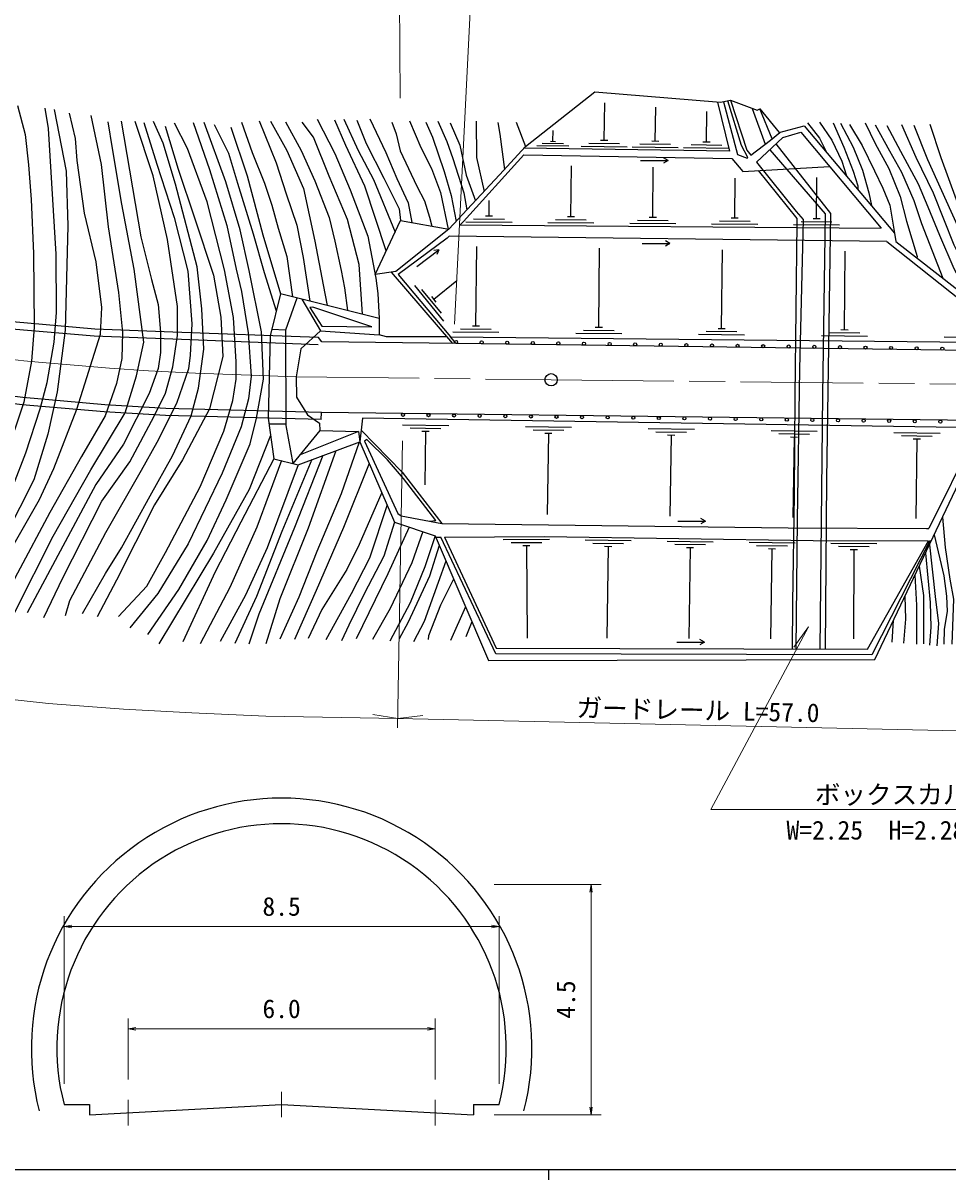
# Model space of a CAD drawing. Units: millimetres at full size, sheet at 1:1000, with parts at other scales. Extents: x 40000 to 680000, y 20000 to 380000.
# Drawn here: x 116697 to 207020, y 204000 to 317010 of the extents above; entities that cross this region are included whole.
import ezdxf
from ezdxf.enums import TextEntityAlignment as Align

# ---------------------------------------------------------------- set-up
doc = ezdxf.new("R2010")
doc.units = ezdxf.units.MM
doc.header["$LTSCALE"] = 1000
doc.linetypes.add('CHAIN', pattern=[18.5, 12, -1.5, 3.5, -1.5])
for name, color, linetype, lineweight in [('M-BGD', 7, 'Continuous', 25), ('M-BMK', 2, 'CHAIN', 13), ('M-BMK-SRVR', 3, 'Continuous', 25), ('M-STR-HTXT', 7, 'Continuous', 13), ('M-TTL-BAND', 7, 'Continuous', 25)]:
    doc.layers.add(name, color=color, linetype=linetype, lineweight=lineweight)
doc.styles.add('ＭＳ ゴシック', font='')
doc.styles.get('ＭＳ ゴシック').set_extended_font_data('MS Gothic')

# ---------------------------------------------------------------- blocks, each defined once
blk = doc.blocks.new('open_arrow')
at = {"color": 0, "linetype": 'Continuous', "lineweight": -2}
blk.add_lwpolyline([(7.5, 1.25), (0, 0), (7.5, -1.25)], dxfattribs=at)

msp = doc.modelspace()

# ---------------------------------------------------------------- linework, layer by layer
at = {"layer": 'M-BGD'}
for p, q in [((173446, 305568), (173500, 309229)), ((178445, 305494), (178494, 308807)), ((184518, 309302), (185681, 304487)), ((187920, 308668), (189171, 305181)), ((189854, 305715), (188661, 308644)), ((183445, 305420), (183488, 308385)), ((164849, 307346), (165755, 304973)), ((168444, 305462), (168459, 306512)), ((167391, 305267), (169490, 305236)), ((168199, 305465), (168689, 305458)), ((171941, 305290), (174941, 305246)), ((173096, 305573), (173796, 305563)), ((176941, 305216), (179941, 305172)), ((178095, 305499), (178795, 305489)), ((181940, 305143), (184940, 305098)), ((183095, 305426), (183795, 305415)), ((185681, 304487), (165584, 304784)), ((166863, 305065), (170012, 305018)), ((171187, 305001), (175687, 304935)), ((176187, 304927), (180686, 304861)), ((181186, 304854), (185608, 304788)), ((170202, 298120), (170243, 303057)), ((178202, 298055), (178242, 302922)), ((179687, 303590), (179249, 303842)), ((186202, 297990), (186233, 301872)), ((194201, 297925), (194234, 301940)), ((162203, 298185), (162215, 299685)), ((159392, 297308), (200495, 296973)), ((159948, 297604), (164448, 297567)), ((160700, 297898), (163700, 297873)), ((161853, 298188), (162553, 298182)), ((167947, 297538), (172447, 297502)), ((168700, 297832), (171700, 297808)), ((169852, 298123), (170552, 298117)), ((175947, 297473), (180447, 297437)), ((176700, 297767), (179700, 297743)), ((177852, 298058), (178552, 298052)), ((183947, 297408), (188447, 297371)), ((184699, 297702), (187699, 297678)), ((185852, 297993), (186552, 297987)), ((191947, 297343), (196447, 297306)), ((192699, 297637), (195699, 297612)), ((193852, 297927), (194551, 297922)), ((201050, 295680), (158312, 296205)), ((160923, 287434), (161004, 295172)), ((172923, 287310), (173003, 295024)), ((179867, 295474), (179430, 295727)), ((157305, 294863), (156803, 294802)), ((184922, 287185), (185002, 294877)), ((196921, 287060), (197001, 294730)), ((152633, 292672), (158633, 285710)), ((156801, 290026), (159050, 291866)), ((154912, 291388), (157762, 287905)), ((155619, 290997), (157519, 288675)), ((156580, 290297), (157023, 289755)), ((142330, 287013), (140976, 287080)), ((151456, 288161), (151478, 286571)), ((159420, 287150), (162420, 287119)), ((160573, 287438), (161273, 287431)), ((172573, 287313), (173273, 287306)), ((184572, 287189), (185272, 287181)), ((196571, 287064), (197271, 287057)), ((145728, 286954), (151478, 286571)), ((158978, 285706), (158431, 286360)), ((158667, 286858), (163167, 286811)), ((170666, 286733), (175166, 286686)), ((171420, 287025), (174419, 286994)), ((182666, 286608), (187166, 286562)), ((183419, 286901), (186419, 286869)), ((194665, 286484), (199165, 286437)), ((195418, 286776), (198418, 286745)), ((206665, 286359), (211164, 286312)), ((145814, 278283), (145832, 278983)), ((153795, 278884), (145832, 278983)), ((140702, 277853), (142370, 277861)), ((149460, 277105), (143749, 274842)), ((158262, 277677), (153762, 277748)), ((157507, 277389), (154507, 277436)), ((156352, 277107), (155652, 277118)), ((156002, 277113), (155920, 271903)), ((170260, 277488), (165761, 277559)), ((169505, 277200), (166506, 277247)), ((168351, 276918), (167651, 276929)), ((168001, 276924), (167876, 268990)), ((182259, 277300), (177759, 277370)), ((181504, 277011), (178504, 277059)), ((194257, 277111), (189758, 277182)), ((206256, 276922), (201756, 276993)), ((210015, 277463), (205146, 267624)), ((180349, 276729), (179649, 276741)), ((179999, 276735), (179875, 268844)), ((193502, 276823), (190503, 276870)), ((192348, 276541), (191648, 276552)), ((191998, 276546), (191874, 268702)), ((205501, 276634), (202501, 276681)), ((204346, 276352), (203646, 276363)), ((203996, 276357), (203875, 268628)), ((183336, 268350), (182899, 268603)), ((156999, 266779), (157482, 266783)), ((168098, 266557), (163598, 266525)), ((167350, 266251), (164350, 266230)), ((166202, 265943), (165502, 265939)), ((165852, 265941), (165915, 256928)), ((176097, 266430), (171597, 266496)), ((175343, 266141), (172343, 266185)), ((174188, 265858), (173489, 265868)), ((173839, 265863), (173708, 256907)), ((184096, 266314), (179597, 266379)), ((183342, 266025), (180342, 266069)), ((182188, 265742), (181488, 265752)), ((181838, 265747), (181709, 256885)), ((192095, 266198), (187596, 266263)), ((191341, 265909), (188341, 265952)), ((190187, 265625), (189487, 265636)), ((189837, 265630), (189709, 256864)), ((200095, 266152), (195595, 266166)), ((199344, 265854), (196344, 265864)), ((205253, 266435), (205400, 266434)), ((198193, 265558), (197493, 265560)), ((197843, 265559), (197815, 256842)), ((159901, 259982), (158443, 256696)), ((160527, 258518), (159925, 257042)), ((201581, 256544), (201717, 258686)), ((183242, 256538), (182804, 256791)), ((120692, 211366), (123192, 211366)), ((123192, 211366), (123192, 210366)), ((160692, 211366), (163192, 211366)), ((160692, 211366), (160692, 210366))]:
    msp.add_line(p, q, dxfattribs=at)
for points in [[(151073, 292441), (153561, 297732), (158283, 296872), (163230, 302176), (165755, 304973), (172527, 310314), (184822, 309276), (185780, 309479), (188388, 308491), (188661, 308644), (190553, 306310), (192991, 306992), (201801, 296501), (201930, 295669), (213753, 286445), (221047, 289735), (222319, 289823), (223014, 290586)], [(116145, 308970), (116899, 306123), (117214, 303151), (117486, 299776), (117717, 294492), (117780, 287305), (117508, 283998), (116773, 279968), (115873, 277330), (114279, 273429), (111995, 267249), (108915, 259518)], [(110151, 259497), (113567, 266599), (115766, 271915), (116961, 275020), (118344, 279337), (119057, 281895), (119728, 285856), (119959, 288749), (119917, 294448), (119164, 306720), (118850, 308701)], [(119735, 308578), (120894, 302535), (121060, 297196), (120811, 287005), (120024, 281004), (119111, 276847), (117745, 272378), (115011, 266997), (111821, 260657), (111324, 259457)], [(185095, 309334), (186485, 304174), (187407, 303815), (187479, 303871)], [(187479, 303871), (186851, 305069), (185516, 309423)], [(185780, 309479), (187384, 304601), (187782, 304105)], [(112442, 259374), (115424, 265458), (118282, 270466), (119692, 273495), (121928, 279289), (124249, 286622), (124386, 289243), (123829, 293701), (122687, 298453), (121970, 303580), (121811, 305728), (121227, 308221)], [(123296, 307977), (124328, 303184), (124994, 297093), (125996, 290688), (126395, 286794), (126329, 284254), (125829, 281791), (124696, 278629), (122398, 274662), (119299, 269195), (116133, 263261), (114101, 259300)], [(126264, 307442), (128196, 296125), (129231, 291953), (129897, 289523), (130130, 286827), (130130, 284830), (129896, 283283), (128997, 280820), (126497, 275890), (123798, 271925), (117102, 259405)], [(118734, 258939), (120566, 262833), (124396, 270322), (127130, 274156), (129495, 278617), (130596, 280853), (131329, 283416), (131764, 286487), (131765, 289321), (130799, 295885), (129400, 302081), (127634, 307414)], [(122505, 259345), (124728, 263227), (126309, 265743), (129094, 270829), (131295, 274749), (133116, 278658), (133814, 281342), (134349, 285144), (134136, 289087), (133681, 293191), (131589, 301275), (130389, 305288), (129414, 307386)], [(139748, 307474), (141419, 303373), (142373, 300321), (143423, 297268), (144043, 294121), (144711, 289838)], [(140846, 307427), (142469, 304565), (144091, 300845), (145189, 295695), (146000, 291450), (146380, 289423)], [(145408, 307616), (147146, 304265), (148640, 300738), (150354, 296209), (151138, 292100), (151358, 290607), (151456, 288161)], [(152161, 294755), (150061, 301077), (148200, 305040), (147148, 307541)], [(148029, 307614), (149424, 304557), (150917, 301719), (153027, 296598)], [(149302, 307517), (150207, 305266), (151921, 301866), (153438, 298857), (153561, 297732)], [(150574, 307663), (152117, 304385), (153194, 301841), (154295, 299444), (154674, 297529)], [(154442, 307468), (155543, 304875), (156571, 302795), (157477, 300472), (158227, 296882)], [(157208, 307419), (158089, 305437), (158652, 303774), (159729, 300423), (160050, 298766)], [(160958, 307419), (160982, 303897), (161737, 300576)], [(115900, 259467), (119630, 266889), (123294, 273380), (126661, 278947), (127760, 282542), (128496, 285849), (127530, 292978), (126331, 299312), (125431, 304746), (124998, 307375)], [(128484, 307316), (129770, 303247), (131458, 298019), (132771, 292792), (133173, 287645), (133012, 284567), (132850, 283247), (131672, 279847), (129743, 276046), (128213, 273306), (124730, 267223), (121219, 260577), (120790, 259104)], [(130576, 306937), (131851, 302740), (133425, 297982), (135300, 292400), (136014, 288297), (136201, 284438), (134889, 279343), (132264, 274353), (129525, 269960), (125813, 262573), (123939, 259014)], [(126001, 259051), (128775, 262011), (130612, 265308), (133986, 271714), (136313, 277155), (137176, 280152), (137516, 282223), (137516, 283909), (137254, 288264), (136355, 292910), (134666, 299553), (132753, 304767), (131478, 307240)], [(133315, 307315), (134890, 302707), (136577, 297237), (137516, 292987), (138041, 290777), (138678, 286768), (138978, 282525), (138715, 280308), (138003, 277573), (136128, 273040), (132828, 266135), (129865, 261299), (127128, 257927)], [(128890, 257290), (131890, 261673), (134664, 266469), (136541, 270448), (138865, 275918), (139502, 278428), (140177, 282212), (139990, 286858), (138790, 292829), (137890, 296811), (136503, 301494), (134366, 307302)], [(135341, 307114), (136766, 304304), (137628, 301382), (139165, 296437), (140252, 292653), (141426, 288917)], [(136991, 306852), (138565, 302094), (140102, 296324), (141827, 290554)], [(138030, 307331), (139080, 304374), (140273, 301370), (140989, 299224), (141610, 296982), (142469, 294216), (143019, 290258)], [(142325, 307379), (143852, 304565), (145189, 301608), (146573, 298031), (147145, 295695), (147766, 292833), (148078, 291163), (148383, 288925)], [(149846, 288561), (149523, 293414), (148372, 297817), (146585, 302055), (145066, 305855), (143964, 307347)], [(152704, 307345), (153145, 306196), (153512, 304532), (155152, 301083), (155911, 299664), (156376, 298050), (156626, 297174)], [(156033, 307321), (156694, 305853), (157820, 302502), (158505, 300154), (158999, 297640)], [(158407, 307272), (159337, 305095), (159974, 302159), (160873, 299649)], [(163063, 307297), (163258, 306172), (163708, 302705)], [(187782, 304105), (189700, 305590), (190607, 306326)], [(188333, 303418), (190915, 305837), (192663, 306368), (200495, 296973)], [(193313, 307261), (194471, 305784), (195177, 304389)], [(194471, 307320), (195689, 305585), (196667, 303530), (197106, 302092)], [(195809, 307281), (196867, 304886), (197785, 302552), (198225, 301115), (198234, 300748)], [(196528, 307221), (197785, 304886), (198684, 302632), (199303, 300417), (199550, 299182)], [(197409, 307096), (198647, 305061), (199844, 302567), (200663, 300891), (201342, 299235), (201801, 296501)], [(198927, 307265), (199905, 305255), (201246, 302797), (202363, 300061), (202978, 297659), (204012, 294197), (204004, 294052)], [(199932, 307070), (201330, 304529), (202503, 302462), (203705, 299670), (204459, 297436), (206527, 292083)], [(201051, 307013), (202392, 304500), (204125, 301317), (205075, 299055), (206194, 296285), (207591, 293046), (209268, 289946), (209269, 289944)], [(202476, 307100), (203901, 303917), (205578, 300426), (207590, 295344), (209438, 291706), (211506, 288746), (211761, 287999)], [(203680, 307049), (205021, 303698), (207312, 298644), (209270, 294336), (210695, 292186), (212204, 290427), (213100, 289025), (213463, 287824), (213753, 286445)], [(205274, 307127), (206336, 303888), (207845, 299783), (209661, 295706), (211788, 292740), (213800, 290506), (214443, 289026), (214834, 287853), (214724, 286883)], [(195064, 255850), (195191, 272439), (195596, 298412), (190254, 305217)], [(165608, 304135), (159720, 297644), (159392, 297308)], [(165608, 304135), (185923, 303792), (187002, 302511), (195459, 303015)], [(189637, 304640), (195024, 298386), (194762, 280708), (194503, 255851)], [(176991, 303590), (179687, 303590), (179249, 303337)], [(188333, 303418), (192196, 298602), (192873, 297830), (192534, 283216), (192309, 268483), (192171, 255857)], [(191840, 255858), (191872, 260366), (192036, 270912), (192109, 280554), (192291, 297504), (192310, 297910), (188509, 302601)], [(145512, 285585), (131307, 286119), (123645, 286419), (115580, 287127), (108937, 287950), (99038, 289752), (88323, 292355), (80997, 294390), (71354, 297509)], [(145539, 286284), (131334, 286819), (123689, 287117), (115653, 287823), (109043, 288642), (99184, 290438), (88499, 293033), (81199, 295061), (71561, 298178)], [(158283, 296872), (153099, 292741), (151073, 292441)], [(158312, 296205), (158118, 296006), (153334, 292460)], [(177172, 295474), (179867, 295474), (179430, 295221)], [(201050, 295680), (212581, 286521), (212630, 285797)], [(155149, 293245), (157305, 294863), (157106, 294398)], [(153334, 292460), (158431, 286360), (212630, 285797)], [(145814, 278283), (130607, 278668), (124620, 279030), (116602, 279733), (109371, 280616), (103990, 281372), (90849, 283943), (81062, 286740), (69180, 290487)], [(145832, 278983), (130637, 279368), (124672, 279729), (116675, 280429), (109462, 281310), (104106, 282062), (91013, 284625), (81264, 287410), (69387, 291155)], [(151456, 288161), (141827, 290554), (140824, 286462), (140621, 278415), (141196, 274447), (143548, 273869), (149598, 276092), (152982, 268252), (156932, 266934), (162141, 254739), (199895, 254853), (210637, 277453), (217583, 273479), (217571, 272699)], [(143445, 290152), (142330, 287013), (142371, 277699), (143052, 273991)], [(143904, 290038), (145728, 286954), (143814, 285185), (143375, 282464), (143408, 280452), (144460, 278731), (145657, 277918), (145680, 277201), (143052, 273991)], [(158978, 285706), (145863, 285878), (145539, 286284)], [(158072, 286361), (152188, 286378), (151478, 286571)], [(213201, 285020), (206757, 285060), (171242, 285545), (158978, 285706)], [(210015, 277463), (149829, 278410), (149598, 276092)], [(211221, 278181), (206976, 278222), (153795, 278884)], [(145680, 277201), (149460, 277105), (149598, 276092)], [(149713, 277251), (153707, 273124), (157594, 268114)], [(140867, 276711), (138766, 271441), (135296, 265237), (129936, 256374)], [(149518, 276062), (147751, 271018), (145399, 265391), (143625, 260921), (141774, 256837)], [(156410, 268342), (157023, 268402), (153836, 272525), (152302, 274344), (150268, 276326), (150026, 276177)], [(150026, 276177), (153293, 269102), (153632, 268876)], [(145969, 274759), (143201, 267742), (139730, 259264), (138728, 256336)], [(147250, 275218), (144550, 267665), (141774, 260767), (140386, 256374)], [(141196, 274447), (137956, 268243), (135450, 263388), (132288, 256567)], [(141921, 274269), (139537, 267781), (136877, 261885), (133985, 256374)], [(143548, 273869), (140540, 265738), (138419, 261114), (135951, 256605)], [(144907, 274368), (141967, 267357), (139499, 260998), (137378, 256413)], [(150510, 273978), (147982, 267742), (145322, 261576), (143201, 256798)], [(151728, 271157), (149525, 266085), (148329, 263619), (145861, 259727), (144550, 256875)], [(152251, 269945), (150527, 264736), (148753, 261268), (146247, 256759)], [(152982, 268252), (151944, 264943), (150017, 261239), (148510, 258202), (147793, 256671)], [(153632, 268876), (157594, 268114), (191429, 267705), (204935, 267621), (205146, 267624)], [(180641, 268350), (183336, 268350), (182899, 268097)], [(206492, 268732), (206742, 265796), (207227, 262701), (207563, 260725), (207414, 256324)], [(154398, 267780), (152315, 263215), (149226, 256844)], [(155733, 267334), (154662, 264276), (152537, 259807), (150832, 256795)], [(156932, 266934), (155922, 263906), (154489, 260375), (152513, 256622)], [(205253, 266435), (199600, 255310), (162856, 255389), (157482, 266783)], [(157846, 266785), (167630, 266853), (193872, 266472), (205123, 266435)], [(157846, 266785), (162910, 255936), (199160, 255839), (205123, 266435)], [(205671, 267005), (206611, 262999), (206873, 261042), (206947, 259531), (206649, 257816), (206630, 256343)], [(157343, 265973), (156392, 262992), (154316, 258499), (153427, 256869)], [(205214, 266044), (205772, 261004), (206089, 258357), (205940, 256175)], [(157989, 264461), (157232, 262375), (155873, 258548), (154835, 256573)], [(204827, 265230), (205305, 260408), (205361, 257984), (205231, 256231)], [(204222, 263957), (204634, 261079), (204652, 256380)], [(158741, 262699), (157479, 260153), (156293, 257165), (156244, 256795)], [(203799, 263066), (203943, 260147), (203962, 256343)], [(202833, 261035), (202880, 258785), (202675, 256436)], [(180547, 256538), (183242, 256538), (182804, 256286)], [(123192, 210366), (141942, 211366), (160692, 210366)]]:
    msp.add_lwpolyline(points, dxfattribs=at)
msp.add_lwpolyline([(145874, 287413), (150744, 287336), (144990, 289257), (144695, 289235)], close=True, dxfattribs=at)
for centre in [(158980, 285856), (161480, 285823), (163980, 285790), (166480, 285757), (168979, 285725), (171479, 285692), (173979, 285657), (176479, 285623), (178978, 285589), (181478, 285555), (183978, 285521), (186478, 285487), (188977, 285453), (191477, 285419), (193977, 285384), (196477, 285350), (198977, 285316), (201476, 285282), (203976, 285248), (206476, 285214), (153793, 278734), (156293, 278703), (158793, 278672), (161293, 278641), (163793, 278609), (166292, 278578), (168792, 278547), (171292, 278516), (173792, 278485), (176292, 278454), (178791, 278423), (181291, 278392), (183791, 278361), (186291, 278329), (188791, 278298), (191290, 278267), (193790, 278236), (196290, 278205), (198790, 278174), (201290, 278143), (203789, 278112), (206289, 278081)]:
    msp.add_circle(centre, 150, dxfattribs=at)
for radius in [24446, 21946]:
    msp.add_arc((141942, 216847), radius, 345.5367, 194.4633, dxfattribs=at)
at = {"layer": 'M-BMK'}
for p, q in [((141942, 212614), (141942, 210117)), ((126942, 211817), (126942, 209314)), ((156942, 211817), (156942, 209314))]:
    msp.add_line(p, q, dxfattribs=at)
msp.add_lwpolyline([(114566, 284270), (116780, 284026), (118570, 283847), (121679, 283603), (125122, 283292), (128931, 283048), (133538, 282820), (143375, 282464), (168263, 282165), (267475, 281119)], dxfattribs=at)
at = {"layer": 'M-BMK-SRVR'}
msp.add_circle((168263, 282165), 600, dxfattribs=at)
at = {"layer": 'M-STR-HTXT'}
for p, q in [((153445, 321271), (153511, 309691)), ((160519, 321132), (158836, 287613)), ((153762, 276190), (153266, 248150)), ((193410, 258032), (191962, 256050)), ((153283, 249068), (150858, 249454)), ((153283, 249068), (155721, 249356)), ((153283, 249068), (210484, 247806)), ((162692, 232866), (173164, 232866)), ((172164, 210366), (172164, 232866)), ((120692, 213366), (120692, 229752)), ((163192, 213366), (163192, 229752)), ((120692, 228752), (163192, 228752)), ((126942, 213817), (126942, 219752)), ((156942, 213817), (156942, 219752)), ((126942, 218752), (156942, 218752)), ((162692, 210366), (173164, 210366))]:
    msp.add_line(p, q, dxfattribs=at)
for points in [[(60105, 261179), (64316, 259925), (68429, 258942), (73248, 257832), (80312, 256243), (85031, 255310), (93689, 253763), (99366, 252907), (104251, 252241), (109357, 251607), (119168, 250540), (126504, 249983), (133161, 249624), (140417, 249305), (153283, 249068)], [(193410, 258032), (183860, 240176), (221443, 240176)]]:
    msp.add_lwpolyline(points, dxfattribs=at)
at = {"layer": 'M-TTL-BAND'}
for p, q in [((40000, 205000), (579000, 205000)), ((168000, 205000), (168000, 204000))]:
    msp.add_line(p, q, dxfattribs=at)

# ---------------------------------------------------------------- block references
at = {"layer": 'M-STR-HTXT', "xscale": 100, "yscale": 100}
for p, rotation in [((172164, 232866), 270), ((163192, 228752), 180), ((156942, 218752), 180), ((172164, 210366), 90)]:
    msp.add_blockref('open_arrow', p, dxfattribs=dict(at, rotation=rotation))
for p in [(120692, 228752), (126942, 218752)]:
    msp.add_blockref('open_arrow', p, dxfattribs=at)

# ---------------------------------------------------------------- texts
at = {"layer": 'M-STR-HTXT', "style": 'ＭＳ ゴシック'}
msp.add_text('ガードレール L=57.0', height=1833, rotation=358.736, dxfattribs=at).set_placement((170725, 248683), align=Align.BOTTOM_LEFT)
for s, p in [('ボックスカルバート', (194027, 240176)), ('W=2.25  H=2.28  L=67.3', (191257, 236700))]:
    msp.add_text(s, height=1833, dxfattribs=at).set_placement(p, align=Align.BOTTOM_LEFT)
for s, p in [('8.5', (141942, 229252)), ('6.0', (141942, 219252))]:
    msp.add_text(s, height=1833, dxfattribs=at).set_placement(p, align=Align.BOTTOM_CENTER)
msp.add_text('4.5', height=1833, rotation=90, dxfattribs=at).set_placement((171164, 221616), align=Align.BOTTOM_CENTER)

doc.saveas('drawing.dxf')
